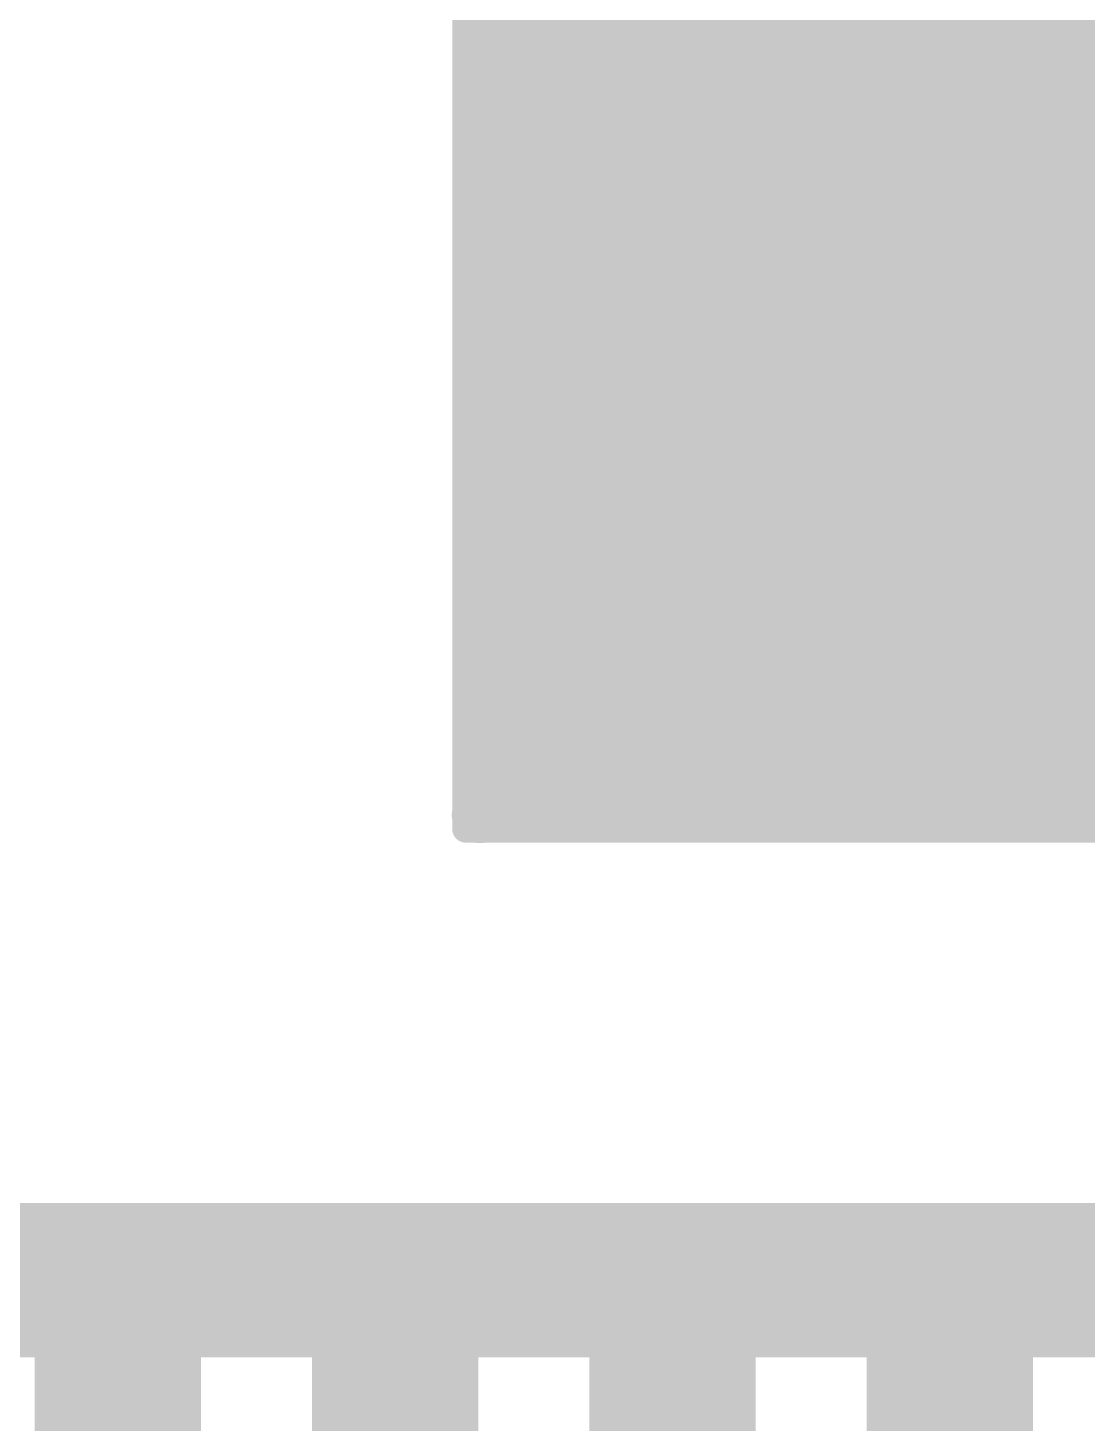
# Model space of a CAD drawing. Header units: millimetres. Extents: x 2260 to 2572, y -21 to 200.
# Drawn here: x 2337.08 to 2338.05, y 67.719 to 68.997 of the extents above; entities that cross this region are included whole.
import ezdxf

# ---------------------------------------------------------------- set-up
doc = ezdxf.new("R2010")
doc.units = ezdxf.units.MM
doc.layers.get('0').update_dxf_attribs({"lineweight": 18})
doc.layers.add('01', color=1, linetype='Continuous', lineweight=18)

# ---------------------------------------------------------------- blocks, each defined once
blk = doc.blocks.new('PAD_R1')
blk.add_lwpolyline([(0.25, 0, 0.5, 0.5, 1), (-0.25, 0, 0.5, 0.5, 1)], format="xyseb", close=True)

msp = doc.modelspace()

# ---------------------------------------------------------------- linework, layer by layer
at = {"layer": '01'}
for points in [[(2337.98767804613, 68.26334961561685, 0.0254, 0.0254, 0), (2337.98767804613, 134.2336516156168, 0.0254, 0.0254, 0)], [(2337.89877804613, 68.25064961561685, 0.1016, 0.1016, 0), (2337.89877804613, 133.7468866156169, 0.1016, 0.1016, 0)], [(2337.94957804613, 68.25064961561685, 0.1016, 0.1016, 0), (2337.94957804613, 133.7468866156169, 0.1016, 0.1016, 0)], [(2337.86067804613, 133.7452696156168, 0.0254, 0.0254, 0), (2337.86067804613, 68.26334961561685, 0.0254, 0.0254, 0)], [(2337.64477804613, 68.25064961561685, 0.1016, 0.1016, 0), (2337.64477804613, 133.3392666156169, 0.1016, 0.1016, 0)], [(2337.69557804613, 68.25064961561685, 0.1016, 0.1016, 0), (2337.69557804613, 133.3392666156169, 0.1016, 0.1016, 0)], [(2337.60667804613, 133.3265676156169, 0.0254, 0.0254, 0), (2337.60667804613, 68.26334961561685, 0.0254, 0.0254, 0)], [(2337.73367804613, 68.26334961561685, 0.0254, 0.0254, 0), (2337.73367804613, 133.3265676156169, 0.0254, 0.0254, 0)], [(2337.48103504613, 69.87193261561686, 0.0254, 0.0254, 0), (2337.48103504613, 68.26334961561685, 0.0254, 0.0254, 0)], [(2337.49373504613, 69.10002461561686, 0.0508, 0.0508, 0), (2337.49373504613, 68.96184961561687, 0.0508, 0.0508, 0)], [(2338.64242604613, 68.98724961561686, 0.0508, 0.0508, 0), (2337.49373504613, 68.98724961561686, 0.0508, 0.0508, 0)], [(2338.63953104613, 68.96184961561687, 0.0508, 0.0508, 0), (2337.49373504613, 68.96184961561687, 0.0508, 0.0508, 0)], [(2338.66493104613, 68.94914961561688, 0.0254, 0.0254, 0), (2337.468335046131, 68.94914961561688, 0.0254, 0.0254, 0)], [(2338.66493104613, 68.94051461561685, 0.0254, 0.0254, 0), (2337.468335046131, 68.94051461561685, 0.0254, 0.0254, 0)], [(2338.63953104613, 68.92781461561685, 0.0508, 0.0508, 0), (2337.49373504613, 68.92781461561685, 0.0508, 0.0508, 0)], [(2337.51913504613, 68.90241461561686, 0.1016, 0.1016, 0), (2337.51913504613, 68.64003261561686, 0.1016, 0.1016, 0)], [(2337.49373504613, 68.92781461561685, 0.0508, 0.0508, 0), (2337.49373504613, 68.90241461561686, 0.0508, 0.0508, 0)], [(2337.49373504613, 68.92254161561686, 0.0508, 0.0508, 0), (2337.49373504613, 68.90241461561686, 0.0508, 0.0508, 0)], [(2337.48103504613, 68.93484761561683, 0.0254, 0.0254, 0), (2337.48103504613, 68.80784661561685, 0.0254, 0.0254, 0)], [(2338.65223004613, 68.93484761561683, 0.0254, 0.0254, 0), (2337.48103504613, 68.93484761561683, 0.0254, 0.0254, 0)], [(2338.63906604613, 68.92214761561684, 0.0508, 0.0508, 0), (2337.49373504613, 68.92214761561684, 0.0508, 0.0508, 0)], [(2338.63648304613, 68.90241461561686, 0.0508, 0.0508, 0), (2337.49373504613, 68.90241461561686, 0.0508, 0.0508, 0)], [(2337.49373504613, 68.90241461561686, 0.0508, 0.0508, 0), (2337.49373504613, 68.64003261561686, 0.0508, 0.0508, 0)], [(2338.63648304613, 68.90241461561686, 0.0508, 0.0508, 0), (2337.49373504613, 68.90241461561686, 0.0508, 0.0508, 0)], [(2337.49373504613, 68.90241461561686, 0.0508, 0.0508, 0), (2337.49373504613, 68.82054661561688, 0.0508, 0.0508, 0)], [(2338.61527004613, 68.85161461561688, 0.1016, 0.1016, 0), (2337.51913504613, 68.85161461561688, 0.1016, 0.1016, 0)], [(2338.63719604613, 68.87701461561687, 0.0508, 0.0508, 0), (2337.49373504613, 68.87701461561687, 0.0508, 0.0508, 0)], [(2338.63800004613, 68.84878161561687, 0.0508, 0.0508, 0), (2337.49373504613, 68.84878161561687, 0.0508, 0.0508, 0)], [(2338.63880504613, 68.82054661561688, 0.0508, 0.0508, 0), (2337.49373504613, 68.82054661561688, 0.0508, 0.0508, 0)], [(2337.49373504613, 68.82054661561688, 0.0508, 0.0508, 0), (2338.63880504613, 68.82054661561688, 0.0508, 0.0508, 0)], [(2338.622198046131, 68.77122461561686, 0.1016, 0.1016, 0), (2337.51913504613, 68.77122461561686, 0.1016, 0.1016, 0)], [(2337.48103504613, 68.80784661561685, 0.0254, 0.0254, 0), (2338.651871046131, 68.80784661561685, 0.0254, 0.0254, 0)], [(2338.62912304613, 68.69083261561684, 0.1016, 0.1016, 0), (2337.51913504613, 68.69083261561684, 0.1016, 0.1016, 0)], [(2337.48103504613, 68.68084661561687, 0.0254, 0.0254, 0), (2337.48103504613, 68.55384661561686, 0.0254, 0.0254, 0)], [(2338.66566804613, 68.68084661561687, 0.0254, 0.0254, 0), (2337.48103504613, 68.68084661561687, 0.0254, 0.0254, 0)], [(2338.65469304613, 68.66814661561688, 0.0508, 0.0508, 0), (2337.49373504613, 68.66814661561688, 0.0508, 0.0508, 0)], [(2337.49373504613, 68.66814661561688, 0.0508, 0.0508, 0), (2337.49373504613, 68.64003261561686, 0.0508, 0.0508, 0)], [(2338.65469304613, 68.66814661561688, 0.0508, 0.0508, 0), (2337.49373504613, 68.66814661561688, 0.0508, 0.0508, 0)], [(2337.51913504613, 68.64003261561686, 0.1016, 0.1016, 0), (2337.51913504613, 68.39161961561683, 0.1016, 0.1016, 0)], [(2338.65509004613, 68.66543261561685, 0.0508, 0.0508, 0), (2337.49373504613, 68.66543261561685, 0.0508, 0.0508, 0)], [(2338.65908804613, 68.64003261561686, 0.0508, 0.0508, 0), (2337.49373504613, 68.64003261561686, 0.0508, 0.0508, 0)], [(2337.49373504613, 68.64003261561686, 0.0508, 0.0508, 0), (2337.49373504613, 68.39161961561683, 0.0508, 0.0508, 0)], [(2338.65908804613, 68.64003261561686, 0.0508, 0.0508, 0), (2337.49373504613, 68.64003261561686, 0.0508, 0.0508, 0)], [(2337.49373504613, 68.64003261561686, 0.0508, 0.0508, 0), (2337.49373504613, 68.56654661561686, 0.0508, 0.0508, 0)], [(2338.64349504613, 68.58923161561685, 0.1016, 0.1016, 0), (2337.51913504613, 68.58923161561685, 0.1016, 0.1016, 0)], [(2338.66474604613, 68.61463161561687, 0.0508, 0.0508, 0), (2337.49373504613, 68.61463161561687, 0.0508, 0.0508, 0)], [(2338.67086804613, 68.59058961561686, 0.0508, 0.0508, 0), (2337.49373504613, 68.59058961561686, 0.0508, 0.0508, 0)], [(2338.67699004613, 68.56654661561686, 0.0508, 0.0508, 0), (2337.49373504613, 68.56654661561686, 0.0508, 0.0508, 0)], [(2337.49373504613, 68.56654661561686, 0.0508, 0.0508, 0), (2338.67699004613, 68.56654661561686, 0.0508, 0.0508, 0)], [(2338.66313004613, 68.51582761561684, 0.1016, 0.1016, 0), (2337.51913504613, 68.51582761561684, 0.1016, 0.1016, 0)], [(2337.48103504613, 68.55384661561686, 0.0254, 0.0254, 0), (2338.69332804613, 68.55384661561686, 0.0254, 0.0254, 0)], [(2338.68783304613, 68.44241961561687, 0.1016, 0.1016, 0), (2337.51913504613, 68.44241961561687, 0.1016, 0.1016, 0)], [(2337.48103504613, 68.42684761561685, 0.0254, 0.0254, 0), (2337.48103504613, 68.29984661561684, 0.0254, 0.0254, 0)], [(2338.73491804613, 68.42684761561685, 0.0254, 0.0254, 0), (2337.48103504613, 68.42684761561685, 0.0254, 0.0254, 0)], [(2338.73491804613, 68.42684761561685, 0.0254, 0.0254, 0), (2337.48103504613, 68.42684761561685, 0.0254, 0.0254, 0)], [(2337.49373504613, 68.41414661561686, 0.0508, 0.0508, 0), (2337.49373504613, 68.39161961561683, 0.0508, 0.0508, 0)], [(2338.72647804613, 68.41414661561686, 0.0508, 0.0508, 0), (2337.49373504613, 68.41414661561686, 0.0508, 0.0508, 0)], [(2338.73964804613, 68.41558461561686, 0.0254, 0.0254, 0), (2337.48103504613, 68.41558461561686, 0.0254, 0.0254, 0)], [(2338.73615304613, 68.39161961561683, 0.0508, 0.0508, 0), (2337.49373504613, 68.39161961561683, 0.0508, 0.0508, 0)], [(2337.49373504613, 68.39161961561683, 0.0508, 0.0508, 0), (2337.49373504613, 68.27565461561687, 0.0508, 0.0508, 0)], [(2338.73636304613, 68.39161961561683, 0.0508, 0.0508, 0), (2337.49373504613, 68.39161961561683, 0.0508, 0.0508, 0)], [(2337.49373504613, 68.39161961561683, 0.0508, 0.0508, 0), (2337.49373504613, 68.31254661561684, 0.0508, 0.0508, 0)], [(2338.74437804613, 68.40431961561683, 0.0254, 0.0254, 0), (2337.48103504613, 68.40431961561683, 0.0254, 0.0254, 0)], [(2338.74859804613, 68.36621961561684, 0.0508, 0.0508, 0), (2337.49373504613, 68.36621961561684, 0.0508, 0.0508, 0)], [(2338.74772304613, 68.36621961561684, 0.0508, 0.0508, 0), (2337.49373504613, 68.36621961561684, 0.0508, 0.0508, 0)], [(2338.761023046131, 68.33938461561684, 0.0508, 0.0508, 0), (2337.49373504613, 68.33938461561684, 0.0508, 0.0508, 0)], [(2338.765390046131, 68.33624761561686, 0.0508, 0.0508, 0), (2337.49373504613, 68.33624761561686, 0.0508, 0.0508, 0)], [(2338.77432304613, 68.31254661561684, 0.0508, 0.0508, 0), (2337.49373504613, 68.31254661561684, 0.0508, 0.0508, 0)], [(2337.49373504613, 68.31254661561684, 0.0508, 0.0508, 0), (2338.77432304613, 68.31254661561684, 0.0508, 0.0508, 0)], [(2338.78218304613, 68.30627661561687, 0.0508, 0.0508, 0), (2337.49373504613, 68.30627661561687, 0.0508, 0.0508, 0)], [(2337.48103504613, 68.29984661561684, 0.0254, 0.0254, 0), (2338.79478804613, 68.29984661561684, 0.0254, 0.0254, 0)], [(2337.49334004613, 68.27604961561684, 0.0508, 0.0508, 0), (2338.47570004613, 68.27604961561684, 0.0508, 0.0508, 0)], [(2338.79897304613, 68.27630461561688, 0.0508, 0.0508, 0), (2337.49373504613, 68.27630461561688, 0.0508, 0.0508, 0)], [(2337.48103504613, 68.26334961561685, 0.0254, 0.0254, 0), (2338.46300104613, 68.26334961561685, 0.0254, 0.0254, 0)], [(2337.60667804613, 68.26334961561685, 0.0254, 0.0254, 0), (2337.73367804613, 68.26334961561685, 0.0254, 0.0254, 0)], [(2337.86067804613, 68.26334961561685, 0.0254, 0.0254, 0), (2337.98767804613, 68.26334961561685, 0.0254, 0.0254, 0)], [(2337.136778046131, 65.72874961561683, 0.1016, 0.1016, 0), (2337.136778046131, 67.92044961561686, 0.1016, 0.1016, 0)], [(2337.187578046131, 65.72874961561683, 0.1016, 0.1016, 0), (2337.187578046131, 67.92044961561686, 0.1016, 0.1016, 0)], [(2337.39077804613, 65.72874961561683, 0.1016, 0.1016, 0), (2337.39077804613, 67.92044961561686, 0.1016, 0.1016, 0)], [(2337.44157804613, 65.72874961561683, 0.1016, 0.1016, 0), (2337.44157804613, 67.92044961561686, 0.1016, 0.1016, 0)], [(2337.64477804613, 65.72874961561683, 0.1016, 0.1016, 0), (2337.64477804613, 67.92044961561686, 0.1016, 0.1016, 0)], [(2337.69557804613, 65.72874961561683, 0.1016, 0.1016, 0), (2337.69557804613, 67.92044961561686, 0.1016, 0.1016, 0)], [(2337.89877804613, 65.72874961561683, 0.1016, 0.1016, 0), (2337.89877804613, 67.92044961561686, 0.1016, 0.1016, 0)], [(2337.94957804613, 65.72874961561683, 0.1016, 0.1016, 0), (2337.94957804613, 67.92044961561686, 0.1016, 0.1016, 0)], [(2339.37451304613, 67.88666661561686, 0.0508, 0.0508, 0), (2325.38586604613, 67.88666661561683, 0.0508, 0.0508, 0)], [(2339.37451304613, 67.88666661561686, 0.0508, 0.0508, 0), (2336.93174604613, 67.88666661561686, 0.0508, 0.0508, 0)], [(2338.47570004613, 67.89504961561687, 0.0508, 0.0508, 0), (2337.04796604613, 67.89504961561687, 0.0508, 0.0508, 0)], [(2338.47570004613, 67.89504961561687, 0.0508, 0.0508, 0), (2337.04796604613, 67.89504961561687, 0.0508, 0.0508, 0)], [(2338.46300104613, 67.90774961561686, 0.0254, 0.0254, 0), (2337.06066504613, 67.90774961561686, 0.0254, 0.0254, 0)], [(2338.46300104613, 67.90774961561686, 0.0254, 0.0254, 0), (2337.06066504613, 67.90774961561686, 0.0254, 0.0254, 0)], [(2337.09867804613, 67.90774961561686, 0.0254, 0.0254, 0), (2337.09867804613, 65.72874961561683, 0.0254, 0.0254, 0)], [(2337.22567804613, 67.90774961561686, 0.0254, 0.0254, 0), (2337.09867804613, 67.90774961561686, 0.0254, 0.0254, 0)], [(2337.22567804613, 65.72874961561683, 0.0254, 0.0254, 0), (2337.22567804613, 67.90774961561686, 0.0254, 0.0254, 0)], [(2337.35267804613, 67.90774961561686, 0.0254, 0.0254, 0), (2337.35267804613, 65.72874961561683, 0.0254, 0.0254, 0)], [(2337.47967804613, 67.90774961561686, 0.0254, 0.0254, 0), (2337.35267804613, 67.90774961561686, 0.0254, 0.0254, 0)], [(2337.47967804613, 65.72874961561683, 0.0254, 0.0254, 0), (2337.47967804613, 67.90774961561686, 0.0254, 0.0254, 0)], [(2337.60667804613, 67.90774961561686, 0.0254, 0.0254, 0), (2337.60667804613, 65.72874961561683, 0.0254, 0.0254, 0)], [(2337.73367804613, 67.90774961561686, 0.0254, 0.0254, 0), (2337.60667804613, 67.90774961561686, 0.0254, 0.0254, 0)], [(2337.73367804613, 65.72874961561683, 0.0254, 0.0254, 0), (2337.73367804613, 67.90774961561686, 0.0254, 0.0254, 0)], [(2337.86067804613, 67.90774961561686, 0.0254, 0.0254, 0), (2337.86067804613, 65.72874961561683, 0.0254, 0.0254, 0)], [(2337.98767804613, 67.90774961561686, 0.0254, 0.0254, 0), (2337.86067804613, 67.90774961561686, 0.0254, 0.0254, 0)], [(2337.98767804613, 65.72874961561683, 0.0254, 0.0254, 0), (2337.98767804613, 67.90774961561686, 0.0254, 0.0254, 0)], [(2342.42355304613, 67.86126661561687, 0.0508, 0.0508, 0), (2336.90634504613, 67.86126661561684, 0.0508, 0.0508, 0)], [(2350.52486304613, 67.8553466156169, 0.0508, 0.0508, 0), (2325.37556304613, 67.85534661561684, 0.0508, 0.0508, 0)], [(2350.51805804613, 67.8299466156169, 0.0508, 0.0508, 0), (2325.38236804613, 67.82994661561685, 0.0508, 0.0508, 0)], [(2342.42355304613, 67.82892161561688, 0.0508, 0.0508, 0), (2336.90634504613, 67.82892161561688, 0.0508, 0.0508, 0)], [(2350.47406304613, 67.80454661561689, 0.0508, 0.0508, 0), (2325.42636304613, 67.80454661561683, 0.0508, 0.0508, 0)], [(2325.42636304613, 67.80454661561683, 0.0508, 0.0508, 0), (2350.47406304613, 67.80454661561689, 0.0508, 0.0508, 0)], [(2336.91904604613, 67.81622161561685, 0.0254, 0.0254, 0), (2342.41085304613, 67.81622161561688, 0.0254, 0.0254, 0)], [(2325.42636304613, 67.7918466156168, 0.0254, 0.0254, 0), (2350.47406304613, 67.79184661561686, 0.0254, 0.0254, 0)]]:
    msp.add_lwpolyline(points, format="xyseb", dxfattribs=at)

# ---------------------------------------------------------------- block references
for p, xscale, yscale in [((2337.49373504613, 68.98724961561686), -0.0508, 0.0508), ((2337.49373504613, 68.96184961561687), -0.0508, 0.0508), ((2337.49373504613, 68.96184961561687), -0.0508, 0.0508), ((2337.49373504613, 68.92781461561685), -0.0508, 0.0508), ((2337.51913504613, 68.90241461561686), -0.1016, 0.1016), ((2337.49373504613, 68.92781461561685), -0.0508, 0.0508), ((2337.49373504613, 68.92254161561686), -0.0508, 0.0508), ((2337.48103504613, 68.93484761561683), -0.0254, 0.0254), ((2337.48103504613, 68.93484761561683), -0.0254, 0.0254), ((2337.49373504613, 68.92214761561684), -0.0508, 0.0508), ((2337.49373504613, 68.90241461561686), -0.0508, 0.0508), ((2337.49373504613, 68.90241461561686), -0.0508, 0.0508), ((2337.49373504613, 68.90241461561686), -0.0508, 0.0508), ((2337.49373504613, 68.90241461561686), -0.0508, 0.0508), ((2337.49373504613, 68.90241461561686), -0.0508, 0.0508), ((2337.49373504613, 68.90241461561686), -0.0508, 0.0508), ((2337.51913504613, 68.85161461561688), -0.1016, 0.1016), ((2337.49373504613, 68.87701461561687), -0.0508, 0.0508), ((2337.49373504613, 68.84878161561687), -0.0508, 0.0508), ((2337.49373504613, 68.82054661561688), -0.0508, 0.0508), ((2337.49373504613, 68.82054661561688), -0.0508, 0.0508), ((2337.49373504613, 68.82054661561688), -0.0508, 0.0508), ((2337.51913504613, 68.77122461561686), -0.1016, 0.1016), ((2337.48103504613, 68.80784661561685), -0.0254, 0.0254), ((2337.48103504613, 68.80784661561685), -0.0254, 0.0254), ((2337.51913504613, 68.69083261561684), -0.1016, 0.1016), ((2337.48103504613, 68.68084661561687), -0.0254, 0.0254), ((2337.48103504613, 68.68084661561687), -0.0254, 0.0254), ((2337.49373504613, 68.66814661561688), -0.0508, 0.0508), ((2337.49373504613, 68.66814661561688), -0.0508, 0.0508), ((2337.49373504613, 68.66814661561688), -0.0508, 0.0508), ((2337.51913504613, 68.64003261561686), -0.1016, 0.1016), ((2337.51913504613, 68.64003261561686), -0.1016, 0.1016), ((2337.49373504613, 68.66543261561685), -0.0508, 0.0508), ((2337.49373504613, 68.64003261561686), -0.0508, 0.0508), ((2337.49373504613, 68.64003261561686), -0.0508, 0.0508), ((2337.49373504613, 68.64003261561686), -0.0508, 0.0508), ((2337.49373504613, 68.64003261561686), -0.0508, 0.0508), ((2337.49373504613, 68.64003261561686), -0.0508, 0.0508), ((2337.49373504613, 68.64003261561686), -0.0508, 0.0508), ((2337.51913504613, 68.58923161561685), -0.1016, 0.1016), ((2337.49373504613, 68.61463161561687), -0.0508, 0.0508), ((2337.49373504613, 68.59058961561686), -0.0508, 0.0508), ((2337.49373504613, 68.56654661561686), -0.0508, 0.0508), ((2337.49373504613, 68.56654661561686), -0.0508, 0.0508), ((2337.49373504613, 68.56654661561686), -0.0508, 0.0508), ((2337.51913504613, 68.51582761561684), -0.1016, 0.1016), ((2337.48103504613, 68.55384661561686), -0.0254, 0.0254), ((2337.48103504613, 68.55384661561686), -0.0254, 0.0254), ((2337.51913504613, 68.44241961561687), -0.1016, 0.1016), ((2337.51913504613, 68.39161961561683), -0.1016, 0.1016), ((2337.48103504613, 68.42684761561685), -0.0254, 0.0254), ((2337.48103504613, 68.42684761561685), -0.0254, 0.0254), ((2337.48103504613, 68.42684761561685), -0.0254, 0.0254), ((2337.49373504613, 68.41414661561686), -0.0508, 0.0508), ((2337.49373504613, 68.41414661561686), -0.0508, 0.0508), ((2337.48103504613, 68.41558461561686), -0.0254, 0.0254), ((2337.49373504613, 68.39161961561683), -0.0508, 0.0508), ((2337.49373504613, 68.39161961561683), -0.0508, 0.0508), ((2337.49373504613, 68.39161961561683), -0.0508, 0.0508), ((2337.49373504613, 68.39161961561683), -0.0508, 0.0508), ((2337.49373504613, 68.39161961561683), -0.0508, 0.0508), ((2337.48103504613, 68.40431961561683), -0.0254, 0.0254), ((2337.49373504613, 68.39161961561683), -0.0508, 0.0508), ((2337.49373504613, 68.36621961561684), -0.0508, 0.0508), ((2337.49373504613, 68.36621961561684), -0.0508, 0.0508), ((2337.49373504613, 68.33938461561684), -0.0508, 0.0508), ((2337.49373504613, 68.33624761561686), -0.0508, 0.0508), ((2337.49373504613, 68.31254661561684), -0.0508, 0.0508), ((2337.49373504613, 68.31254661561684), -0.0508, 0.0508), ((2337.49373504613, 68.31254661561684), -0.0508, 0.0508), ((2337.49373504613, 68.30627661561687), -0.0508, 0.0508), ((2337.48103504613, 68.29984661561684), -0.0254, 0.0254), ((2337.48103504613, 68.29984661561684), -0.0254, 0.0254), ((2337.49334004613, 68.27604961561684), -0.0508, 0.0508), ((2337.49373504613, 68.27630461561688), -0.0508, 0.0508), ((2337.49373504613, 68.27565461561687), -0.0508, 0.0508), ((2337.48103504613, 68.26334961561685), -0.0254, 0.0254), ((2337.48103504613, 68.26334961561685), -0.0254, 0.0254), ((2337.60667804613, 68.26334961561685), -0.0254, 0.0254), ((2337.60667804613, 68.26334961561685), -0.0254, 0.0254), ((2337.73367804613, 68.26334961561685), -0.0254, 0.0254), ((2337.73367804613, 68.26334961561685), -0.0254, 0.0254), ((2337.86067804613, 68.26334961561685), -0.0254, 0.0254), ((2337.86067804613, 68.26334961561685), -0.0254, 0.0254), ((2337.98767804613, 68.26334961561685), -0.0254, 0.0254), ((2337.98767804613, 68.26334961561685), -0.0254, 0.0254), ((2337.09867804613, 67.90774961561686), -0.0254, 0.0254), ((2337.09867804613, 67.90774961561686), -0.0254, 0.0254), ((2337.22567804613, 67.90774961561686), -0.0254, 0.0254), ((2337.22567804613, 67.90774961561686), -0.0254, 0.0254), ((2337.35267804613, 67.90774961561686), -0.0254, 0.0254), ((2337.35267804613, 67.90774961561686), -0.0254, 0.0254), ((2337.47967804613, 67.90774961561686), -0.0254, 0.0254), ((2337.47967804613, 67.90774961561686), -0.0254, 0.0254), ((2337.60667804613, 67.90774961561686), -0.0254, 0.0254), ((2337.60667804613, 67.90774961561686), -0.0254, 0.0254), ((2337.73367804613, 67.90774961561686), -0.0254, 0.0254), ((2337.73367804613, 67.90774961561686), -0.0254, 0.0254), ((2337.86067804613, 67.90774961561686), -0.0254, 0.0254), ((2337.86067804613, 67.90774961561686), -0.0254, 0.0254), ((2337.98767804613, 67.90774961561686), -0.0254, 0.0254), ((2337.98767804613, 67.90774961561686), -0.0254, 0.0254)]:
    msp.add_blockref('PAD_R1', p, dxfattribs=dict(at, xscale=xscale, yscale=yscale))

doc.saveas('drawing.dxf')
